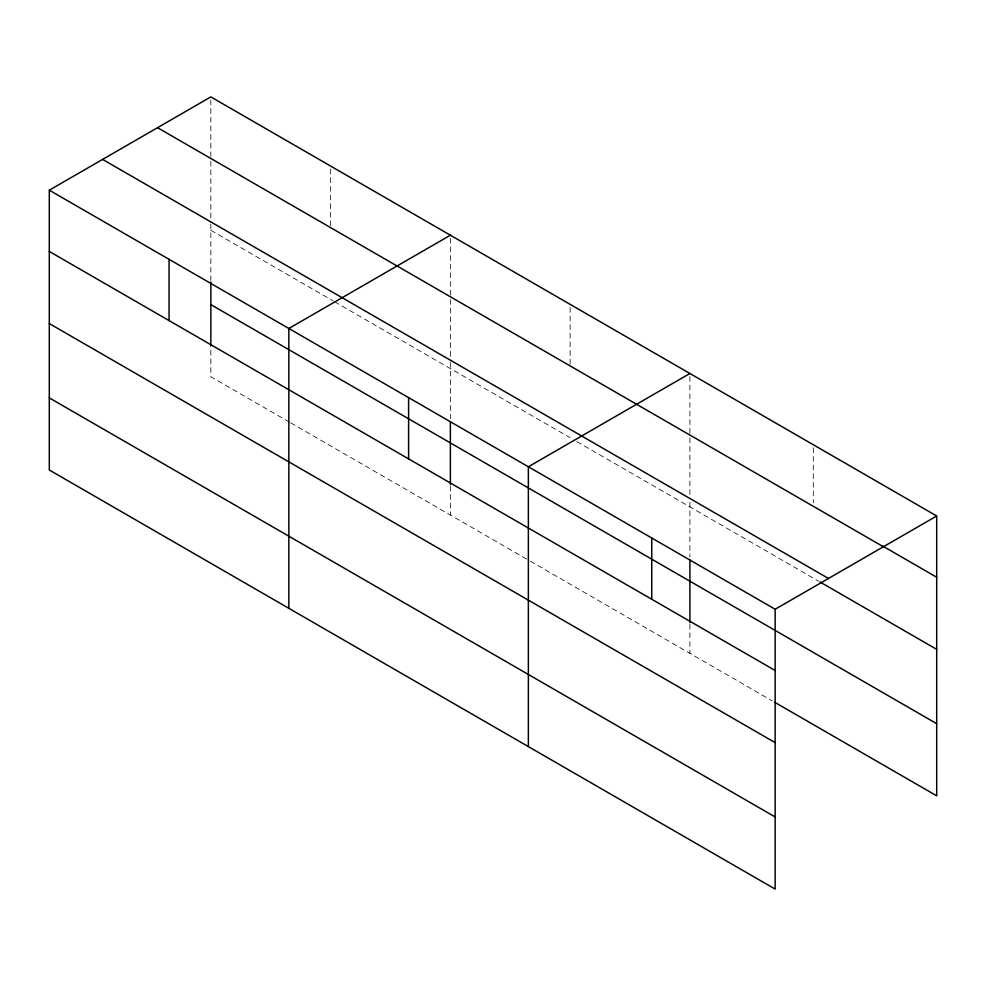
<?xml version="1.0" encoding="UTF-8"?>
<svg xmlns="http://www.w3.org/2000/svg" width="986" height="986" viewBox="0 0 986 986"><rect width="100%" height="100%" fill="white"/><g stroke="black" fill="none" stroke-linecap="round" stroke-linejoin="round"><path stroke-width="0.74" stroke-dasharray="4.93 3.7" d="M210.844 230.305L333.28 300.976M334.599 301.753L570.142 437.735M576.798 441.58L818.614 581.185M289.366 422.082L210.844 376.751L210.844 347.59M290.685 422.846L528.89 560.368M530.221 561.133L772.174 700.824M813.302 447.804L813.302 502.934M689.904 376.566L689.904 433.224M689.904 437.821L689.904 496.143M689.904 502.281L689.904 556.93M689.904 624.175L689.904 653.336M570.142 307.422L570.142 364.08M450.38 238.267L450.38 294.925M450.38 299.534L450.38 360.913M450.38 362.454L450.38 418.643M450.38 485.876L450.38 515.037M330.618 169.124L330.618 225.782M210.844 99.98L210.844 156.638M210.844 161.236L210.844 222.626M210.844 224.155L210.844 280.344"/><path stroke-width="1.48" d="M49.3 190.187L775.156 609.249L775.156 889.089L49.3 470.014L49.3 190.187L210.844 96.911L936.7 515.986L936.7 795.813L774.823 702.352M450.38 235.21L288.836 328.474L288.836 608.313M689.904 373.497L528.36 466.772L528.36 746.599M775.156 609.249L936.7 515.986M882.297 545.825L936.7 577.241M157.538 127.699L883.394 546.762M102.606 159.412L828.462 578.474M819.945 581.95L936.7 649.367M210.844 304.612L936.7 723.687M49.3 251.442L775.156 670.505M49.3 323.568L775.156 742.631M49.3 397.888L775.156 816.95M689.904 559.962L689.904 622.634M651.758 538.011L651.758 599.266M450.38 421.675L450.38 484.348M408.598 397.629L408.598 458.872M210.844 281.86L210.844 346.049M169.062 259.33L169.062 320.586"/></g></svg>
